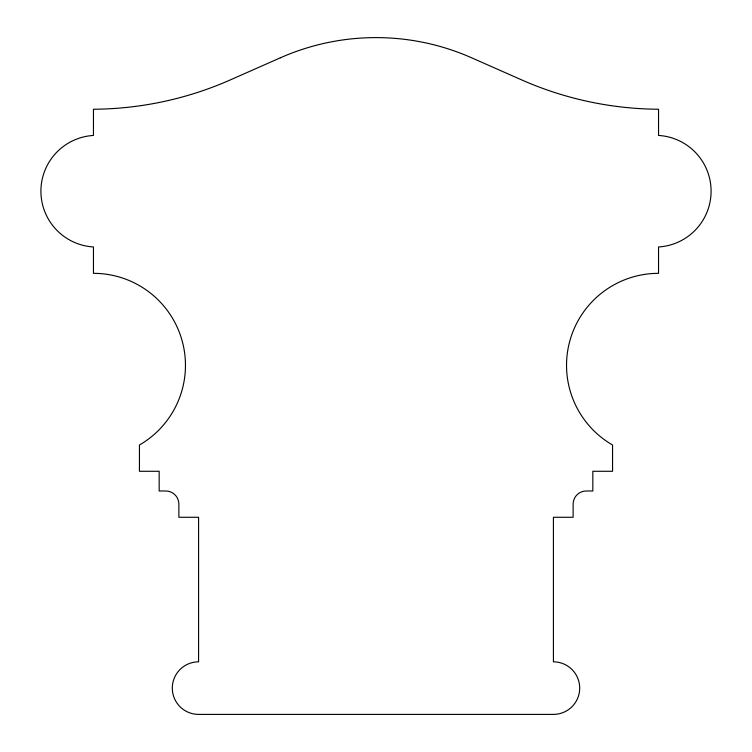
<?xml version="1.0" encoding="UTF-8"?>
<svg xmlns="http://www.w3.org/2000/svg" width="752" height="752" viewBox="0 0 752 752"><rect width="100%" height="100%" fill="white"/><g stroke="black" fill="none" stroke-linecap="round" stroke-linejoin="round"><path stroke-width="1.13" d="M280.383 57.791L230.46 79.853A344.416 344.416 0 0 1 93.455 109.237L93.455 135.445A55.855 55.855 0 0 0 40.909 191.196A55.855 55.855 0 0 0 93.455 246.957L93.455 273.333A91.988 91.988 0 0 1 139.449 444.996L139.449 471.278L159.161 471.278L159.161 490.99L165.731 490.99A13.141 13.141 0 0 1 178.873 504.131L178.873 517.273L198.584 517.273L198.584 661.835A26.282 26.282 0 0 0 172.302 688.118A26.282 26.282 0 0 0 198.584 714.4L553.416 714.4A26.282 26.282 0 0 0 579.698 688.118A26.282 26.282 0 0 0 553.416 661.835L553.416 517.273L573.127 517.273L573.127 504.131A13.141 13.141 0 0 1 586.269 490.99L592.839 490.99L592.839 471.278L612.551 471.278L612.551 444.996A91.988 91.988 0 0 1 658.545 273.333L658.545 246.957A55.855 55.855 0 0 0 711.091 191.196A55.855 55.855 0 0 0 658.545 135.445L658.545 109.237A344.416 344.416 0 0 1 521.54 79.853L471.617 57.791A236.551 236.551 0 0 0 280.383 57.791"/></g></svg>
